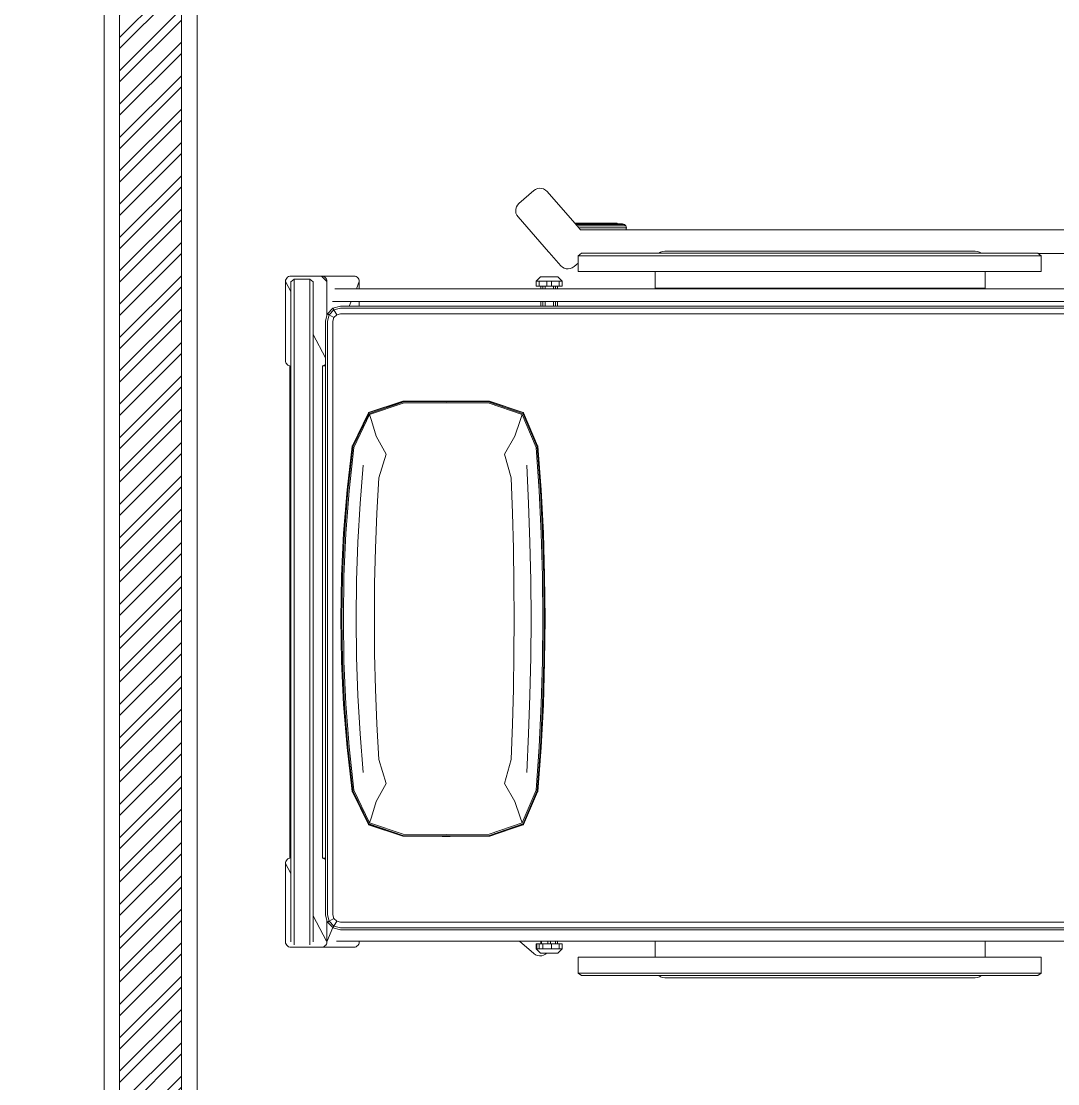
# Model space of a CAD drawing. Header units: millimetres. Extents: x -280308 to 6402717, y -14 to 2073074.
# Drawn here: x -15551 to -13876, y 479911 to 481628 of the extents above; entities that cross this region are included whole.
import ezdxf

# ---------------------------------------------------------------- set-up
doc = ezdxf.new("R2010")
doc.units = ezdxf.units.MM
doc.linetypes.add('DASHED2', pattern=[0.375, 0.25, -0.125])
doc.layers.get('0').update_dxf_attribs({"lineweight": 0})
for name, color, linetype, lineweight in [('A-ALINE-3', 111, 'Continuous', 15), ('A-ALINE-6', 117, 'Continuous', 9), ('A-FURN-EQPM', 177, 'Continuous', 0)]:
    doc.layers.add(name, color=color, linetype=linetype, lineweight=lineweight)
doc.layers.add('A-FILL-1', color=7, linetype='Continuous', lineweight=0, true_color=0x454545)

# ---------------------------------------------------------------- blocks, each defined once
blk = doc.blocks.new('A$C286adef0')
at = {"layer": 'A-FILL-1', "ltscale": 0.25}
h = blk.add_hatch(dxfattribs=at)
h.set_pattern_fill('ANSI32', color=256, scale=4, angle=180)
h.set_pattern_definition([(225, (135300.98, -40218.705), (26.940768, -26.940768), []), (225, (135283.02, -40218.705), (26.940768, -26.940768), [])])
h.paths.add_polyline_path([(30622.8, -21197), (30622.8, -15497), (30722.8, -15497), (30722.8, -21197)])
at = {"color": 0, "linetype": 'DASHED2', "lineweight": -2, "ltscale": 6}
for points in [[(30597.8, -18347), (26597.8, -18347), (26597.8, -21197), (30597.8, -21197)], [(30747.8, -18347), (34747.8, -18347), (34747.8, -21197), (30747.8, -21197)]]:
    blk.add_lwpolyline(points, close=True, dxfattribs=at)
at = {"layer": 'A-ALINE-3', "linetype": 'Continuous'}
blk.add_lwpolyline([(30622.8, -21197), (30622.8, -15497), (30722.8, -15497), (30722.8, -21197)], close=True, dxfattribs=at)
at = {"layer": 'A-ALINE-6'}
blk.add_lwpolyline([(30597.8, -21197), (30597.8, -15497), (30747.8, -15497), (30747.8, -21197)], close=True, dxfattribs=at)
blk = doc.blocks.new('A$C872eac23')
at = {"color": 0, "linetype": 'ByBlock', "lineweight": -2}
for p, q in [((-0.5429, -0.0018), (-0.5426, 0.0002)), ((-0.5426, 0.0002), (-0.542, 0.0021)), ((-0.542, 0.0021), (-0.5409, 0.0037)), ((-0.5409, 0.0037), (-0.5396, 0.0051)), ((-0.5396, 0.0051), (-0.5379, 0.0061)), ((-0.5379, 0.0061), (-0.536, 0.0068)), ((-0.536, 0.0068), (-0.534, 0.007)), ((-0.534, 0.007), (-0.4063, 0.007)), ((-0.534, 0.007), (-0.518, -0.0014)), ((-0.4063, 0.007), (-0.4046, 0.0069)), ((-0.4046, 0.0069), (-0.4029, 0.0063)), ((-0.4029, 0.0063), (-0.4014, 0.0055)), ((-0.4014, 0.0055), (-0.4001, 0.0045)), ((-0.4001, 0.0045), (-0.399, 0.0031)), ((-0.399, 0.0031), (-0.3982, 0.0017)), ((-0.3982, 0.0017), (-0.3977, 0)), ((-0.3977, 0), (0.3977, 0)), ((0.3977, 0), (0.3982, 0.0017)), ((0.3982, 0.0017), (0.399, 0.0032)), ((0.399, 0.0032), (0.4001, 0.0045)), ((0.4001, 0.0045), (0.4014, 0.0055)), ((0.4014, 0.0055), (0.4029, 0.0063)), ((0.4029, 0.0063), (0.4046, 0.0069)), ((0.4046, 0.0069), (0.4064, 0.007)), ((0.4064, 0.007), (0.5327, 0.007)), ((0.4064, 0.007), (0.4222, -0.0014)), ((0.5327, 0.007), (0.5348, 0.0068)), ((0.5348, 0.0068), (0.5366, 0.0061)), ((0.5366, 0.0061), (0.5383, 0.0051)), ((0.5383, 0.0051), (0.5396, 0.0037)), ((0.5396, 0.0037), (0.5407, 0.0021)), ((0.5407, 0.0021), (0.5413, 0.0002)), ((0.5413, 0.0002), (0.5416, -0.0018)), ((-0.5429, -0.0511), (-0.5429, -0.0018)), ((-0.5333, -0.0014), (-0.5378, -0.0071)), ((-0.5378, -0.0071), (-0.5378, -0.0321)), ((-0.5378, -0.0071), (0.5376, -0.0071)), ((-0.5333, -0.0014), (-0.518, -0.0014)), ((0.4222, -0.0014), (-0.518, -0.0014)), ((0.5331, -0.0014), (0.4222, -0.0014)), ((0.5416, -0.0018), (0.5416, -0.0511)), ((-0.5333, -0.0378), (-0.5378, -0.0321)), ((-0.5378, -0.0321), (0.5376, -0.0321)), ((-0.5429, -0.1034), (-0.5429, -0.0511)), ((-0.5426, -0.0531), (-0.5429, -0.0511)), ((-0.534, -0.06), (-0.5429, -0.0511)), ((-0.5333, -0.0378), (-0.4486, -0.0378)), ((-0.4486, -0.0378), (-0.4109, -0.0575)), ((-0.4486, -0.0378), (0.4909, -0.0378)), ((0.4909, -0.0378), (0.5317, -0.0594)), ((0.5331, -0.0378), (0.4909, -0.0378)), ((0.5416, -0.0511), (0.5413, -0.0531)), ((0.5416, -0.1034), (0.5416, -0.0511)), ((-0.542, -0.055), (-0.5426, -0.0531)), ((-0.5409, -0.0566), (-0.542, -0.055)), ((-0.5396, -0.058), (-0.5409, -0.0566)), ((-0.5379, -0.0591), (-0.5396, -0.058)), ((-0.536, -0.0597), (-0.5379, -0.0591)), ((-0.534, -0.06), (-0.536, -0.0597)), ((-0.479, -0.06), (-0.534, -0.06)), ((-0.5019, -0.0991), (-0.5019, -0.0687)), ((-0.4821, -0.0608), (-0.4909, -0.0696)), ((-0.4805, -0.0636), (-0.4881, -0.0712)), ((-0.479, -0.06), (-0.4821, -0.0608)), ((-0.4821, -0.0608), (-0.4805, -0.0636)), ((-0.47, -0.0608), (-0.4805, -0.0636)), ((-0.4805, -0.0636), (-0.476, -0.0712)), ((-0.47, -0.0575), (-0.479, -0.06)), ((-0.4109, -0.0575), (-0.47, -0.0575)), ((-0.47, -0.0608), (0.4892, -0.0608)), ((-0.4003, -0.0575), (-0.4109, -0.0575)), ((-0.4001, -0.0574), (-0.4003, -0.0575)), ((-0.4003, -0.0575), (-0.3977, -0.0575)), ((-0.399, -0.0561), (-0.4001, -0.0574)), ((-0.3982, -0.0546), (-0.399, -0.0561)), ((-0.3977, -0.0529), (-0.3982, -0.0546)), ((-0.3977, -0.0575), (-0.3977, -0.0529)), ((0.3977, -0.0529), (-0.3977, -0.0529)), ((-0.3977, -0.0575), (0.3977, -0.0575)), ((0.3982, -0.0546), (0.3977, -0.0529)), ((0.3977, -0.0529), (0.3977, -0.0575)), ((0.4003, -0.0575), (0.3977, -0.0575)), ((0.399, -0.0561), (0.3982, -0.0546)), ((0.4001, -0.0574), (0.399, -0.0561)), ((0.4003, -0.0575), (0.4001, -0.0574)), ((0.4892, -0.0575), (0.4003, -0.0575)), ((0.4982, -0.06), (0.4892, -0.0575)), ((0.4996, -0.0636), (0.4892, -0.0608)), ((0.4996, -0.0636), (0.4952, -0.0712)), ((0.5327, -0.06), (0.4982, -0.06)), ((0.5013, -0.0608), (0.4982, -0.06)), ((0.5013, -0.0608), (0.4996, -0.0636)), ((0.5073, -0.0712), (0.4996, -0.0636)), ((0.5099, -0.0694), (0.5013, -0.0608)), ((0.5099, -0.0694), (0.5327, -0.06)), ((0.5317, -0.0595), (0.5317, -0.0594)), ((0.5317, -0.0594), (0.5327, -0.06)), ((0.5348, -0.0597), (0.5327, -0.06)), ((0.5366, -0.0591), (0.5348, -0.0597)), ((0.5383, -0.058), (0.5366, -0.0591)), ((0.5396, -0.0566), (0.5383, -0.058)), ((0.5407, -0.055), (0.5396, -0.0566)), ((0.5413, -0.0531), (0.5407, -0.055)), ((-0.5224, -0.0729), (-0.5224, -0.1075)), ((-0.4909, -0.0696), (-0.4941, -0.0817)), ((-0.4941, -0.0817), (-0.4941, -0.0959)), ((-0.4909, -0.0696), (-0.4881, -0.0712)), ((-0.4881, -0.0712), (-0.4909, -0.0817)), ((-0.4909, -2.1111), (-0.4909, -0.0817)), ((-0.4881, -0.0712), (-0.4805, -0.0757)), ((-0.4805, -0.0757), (-0.4821, -0.0817)), ((-0.4821, -2.1111), (-0.4821, -0.0817)), ((-0.476, -0.0712), (-0.4805, -0.0757)), ((-0.47, -0.0696), (-0.476, -0.0712)), ((-0.47, -0.0696), (0.4892, -0.0696)), ((-0.0584, -0.0835), (-0.1276, -0.0868)), ((-0.127, -0.0881), (-0.0581, -0.0849)), ((-0.0584, -0.0835), (0.0109, -0.0824)), ((-0.0581, -0.0849), (0.0109, -0.0838)), ((0.0801, -0.0835), (0.0109, -0.0824)), ((0.0109, -0.0838), (0.0798, -0.0849)), ((0.0798, -0.0849), (0.1487, -0.0881)), ((0.0801, -0.0835), (0.1493, -0.0868)), ((0.4952, -0.0712), (0.4892, -0.0696)), ((0.4996, -0.0757), (0.4952, -0.0712)), ((0.5073, -0.0712), (0.4996, -0.0757)), ((0.5013, -0.0817), (0.4996, -0.0757)), ((0.5013, -0.0817), (0.5013, -1.3546)), ((0.5101, -0.0696), (0.5073, -0.0712)), ((0.5101, -0.0817), (0.5073, -0.0712)), ((0.5101, -0.0696), (0.5099, -0.0694)), ((0.5133, -0.0817), (0.5101, -0.0696)), ((0.5101, -0.0817), (0.5101, -1.3546)), ((0.5133, -0.0817), (0.5133, -1.3546)), ((0.5317, -0.1122), (0.5317, -0.0752)), ((-0.5019, -0.0991), (-0.4941, -0.0959)), ((-0.5019, -0.1122), (-0.5019, -0.0991)), ((-0.4941, -0.0959), (-0.4941, -0.1122)), ((-0.2688, -0.1013), (-0.3218, -0.127)), ((-0.3205, -0.1274), (-0.2669, -0.1017)), ((-0.2688, -0.1013), (-0.2681, -0.1009)), ((-0.1973, -0.0925), (-0.2681, -0.1009)), ((-0.2669, -0.1017), (-0.1965, -0.0936)), ((-0.196, -0.096), (-0.266, -0.1035)), ((-0.1973, -0.0925), (-0.1276, -0.0868)), ((-0.1965, -0.0936), (-0.127, -0.0881)), ((-0.1268, -0.0907), (-0.196, -0.096)), ((-0.058, -0.0875), (-0.1268, -0.0907)), ((0.0109, -0.0865), (-0.058, -0.0875)), ((0.0797, -0.0875), (0.0109, -0.0865)), ((0.1485, -0.0907), (0.0797, -0.0875)), ((0.2178, -0.096), (0.1485, -0.0907)), ((0.1487, -0.0881), (0.2182, -0.0936)), ((0.2191, -0.0925), (0.1493, -0.0868)), ((0.2878, -0.1035), (0.2178, -0.096)), ((0.2182, -0.0936), (0.2887, -0.1017)), ((0.2191, -0.0925), (0.2898, -0.1009)), ((0.2887, -0.1017), (0.3422, -0.1274)), ((0.2906, -0.1013), (0.2898, -0.1009)), ((0.2906, -0.1013), (0.3435, -0.127)), ((-0.5429, -0.1034), (-0.5426, -0.1054)), ((-0.5426, -0.1054), (-0.542, -0.1072)), ((-0.542, -0.1072), (-0.5409, -0.1089)), ((-0.5409, -0.1089), (-0.5396, -0.1103)), ((-0.5396, -0.1103), (-0.5379, -0.1113)), ((-0.5379, -0.1113), (-0.536, -0.112)), ((-0.536, -0.112), (-0.534, -0.1122)), ((-0.534, -0.1122), (-0.5224, -0.1075)), ((-0.534, -0.1122), (-0.5224, -0.1122)), ((-0.5224, -0.1075), (-0.5224, -0.1122)), ((-0.5224, -0.1122), (-0.5224, -0.4056)), ((-0.5019, -0.1122), (-0.4941, -0.1122)), ((-0.5019, -0.4056), (-0.5019, -0.1122)), ((-0.4941, -0.4056), (-0.4941, -0.1122)), ((-0.266, -0.1035), (-0.3191, -0.1286)), ((-0.1752, -0.1134), (-0.2375, -0.1183)), ((-0.1752, -0.1134), (-0.1131, -0.1099)), ((-0.0511, -0.1078), (-0.1131, -0.1099)), ((-0.0511, -0.1078), (0.0109, -0.1071)), ((0.0729, -0.1078), (0.0109, -0.1071)), ((0.0729, -0.1078), (0.1348, -0.1099)), ((0.1969, -0.1134), (0.1348, -0.1099)), ((0.1969, -0.1134), (0.2592, -0.1183)), ((0.3408, -0.1286), (0.2878, -0.1035)), ((0.5317, -0.1122), (0.5327, -0.1122)), ((0.5317, -0.371), (0.5317, -0.1122)), ((0.5327, -0.1122), (0.5348, -0.112)), ((0.5348, -0.112), (0.5366, -0.1113)), ((0.5366, -0.1113), (0.5383, -0.1103)), ((0.5383, -0.1103), (0.5396, -0.1089)), ((0.5396, -0.1089), (0.5407, -0.1072)), ((0.5407, -0.1072), (0.5413, -0.1054)), ((0.5413, -0.1054), (0.5416, -0.1034)), ((-0.3223, -0.1273), (-0.3405, -0.1824)), ((-0.3218, -0.127), (-0.3404, -0.1823)), ((-0.3392, -0.1825), (-0.3205, -0.1274)), ((-0.3191, -0.1286), (-0.3374, -0.1831)), ((-0.3218, -0.127), (-0.3223, -0.1273)), ((-0.3205, -0.1274), (-0.3218, -0.127)), ((-0.3096, -0.1319), (-0.3191, -0.1286)), ((-0.2843, -0.1394), (-0.3096, -0.1319)), ((-0.046, -0.137), (-0.1028, -0.1384)), ((0.0109, -0.1366), (-0.046, -0.137)), ((0.0677, -0.137), (0.0109, -0.1366)), ((0.1246, -0.1384), (0.0677, -0.137)), ((0.3314, -0.1319), (0.306, -0.1394)), ((0.3314, -0.1319), (0.3408, -0.1286)), ((0.3591, -0.1831), (0.3408, -0.1286)), ((0.3435, -0.127), (0.3422, -0.1274)), ((0.3422, -0.1274), (0.3609, -0.1825)), ((0.344, -0.1273), (0.3435, -0.127)), ((0.3435, -0.127), (0.3621, -0.1823)), ((0.3623, -0.1824), (0.344, -0.1273)), ((-0.2551, -0.1558), (-0.2843, -0.1394)), ((-0.2166, -0.1437), (-0.2551, -0.1558)), ((-0.1597, -0.1406), (-0.2166, -0.1437)), ((-0.1028, -0.1384), (-0.1597, -0.1406)), ((0.1814, -0.1406), (0.1246, -0.1384)), ((0.2384, -0.1437), (0.1814, -0.1406)), ((0.2768, -0.1558), (0.2384, -0.1437)), ((0.306, -0.1394), (0.2768, -0.1558)), ((-0.3408, -0.246), (-0.3404, -0.1823)), ((-0.3405, -0.1824), (-0.3408, -0.246)), ((-0.3398, -0.2526), (-0.3392, -0.1825)), ((-0.3374, -0.1831), (-0.3379, -0.2526)), ((0.3596, -0.2526), (0.3591, -0.1831)), ((0.3609, -0.1825), (0.3615, -0.2526)), ((0.3626, -0.246), (0.3621, -0.1823)), ((0.3626, -0.246), (0.3623, -0.1824)), ((-0.3409, -0.2526), (-0.3408, -0.246)), ((-0.3409, -0.2526), (-0.3408, -0.2592)), ((-0.3392, -0.3227), (-0.3398, -0.2526)), ((-0.3379, -0.2526), (-0.3374, -0.3221)), ((0.3591, -0.3221), (0.3596, -0.2526)), ((0.3615, -0.2526), (0.3609, -0.3227)), ((0.3626, -0.2526), (0.3626, -0.246)), ((0.3626, -0.2526), (0.3626, -0.2592)), ((-0.3408, -0.2592), (-0.3405, -0.3228)), ((-0.3408, -0.2592), (-0.3404, -0.3229)), ((0.3626, -0.2592), (0.3621, -0.3229)), ((0.3623, -0.3228), (0.3626, -0.2592)), ((-0.3405, -0.3228), (-0.3223, -0.377)), ((-0.3218, -0.3773), (-0.3404, -0.3229)), ((-0.3205, -0.3769), (-0.3392, -0.3227)), ((-0.3374, -0.3221), (-0.3191, -0.3756)), ((0.3408, -0.3756), (0.3591, -0.3221)), ((0.3609, -0.3227), (0.3422, -0.3769)), ((0.3435, -0.3773), (0.3621, -0.3229)), ((0.344, -0.377), (0.3623, -0.3228)), ((-0.2843, -0.3637), (-0.2551, -0.3469)), ((-0.2166, -0.3578), (-0.2551, -0.3469)), ((-0.1597, -0.3597), (-0.2166, -0.3578)), ((-0.1028, -0.3612), (-0.1597, -0.3597)), ((0.1814, -0.3597), (0.1246, -0.3612)), ((0.2384, -0.3578), (0.1814, -0.3597)), ((0.2768, -0.3469), (0.2384, -0.3578)), ((0.2768, -0.3469), (0.306, -0.3637)), ((-0.681, -0.3941), (-0.6601, -0.3701)), ((-0.6601, -0.3701), (-0.6575, -0.3677)), ((-0.6575, -0.3677), (-0.6545, -0.3661)), ((-0.6545, -0.3661), (-0.6512, -0.3651)), ((-0.6512, -0.3651), (-0.6479, -0.3649)), ((-0.6479, -0.3649), (-0.6445, -0.3654)), ((-0.6445, -0.3654), (-0.6414, -0.3667)), ((-0.6414, -0.3667), (-0.6384, -0.3687)), ((-0.6384, -0.3687), (-0.5819, -0.4181)), ((-0.3223, -0.377), (-0.3218, -0.3773)), ((-0.3218, -0.3773), (-0.3205, -0.3769)), ((-0.2688, -0.4001), (-0.3218, -0.3773)), ((-0.2669, -0.3997), (-0.3205, -0.3769)), ((-0.3096, -0.3719), (-0.3191, -0.3756)), ((-0.3191, -0.3756), (-0.266, -0.3979)), ((-0.3096, -0.3719), (-0.2843, -0.3637)), ((-0.046, -0.362), (-0.1028, -0.3612)), ((0.0109, -0.3623), (-0.046, -0.362)), ((0.0677, -0.362), (0.0109, -0.3623)), ((0.1246, -0.3612), (0.0677, -0.362)), ((0.2878, -0.3979), (0.3408, -0.3756)), ((0.3422, -0.3769), (0.2887, -0.3997)), ((0.2906, -0.4001), (0.3435, -0.3773)), ((0.306, -0.3637), (0.3314, -0.3719)), ((0.3314, -0.3719), (0.3408, -0.3756)), ((0.3422, -0.3769), (0.3435, -0.3773)), ((0.3435, -0.3773), (0.344, -0.377)), ((0.5317, -0.371), (0.5519, -0.3941)), ((0.5317, -0.4056), (0.5317, -0.371)), ((-0.683, -0.397), (-0.681, -0.3941)), ((-0.1752, -0.3857), (-0.2375, -0.3827)), ((-0.1752, -0.3857), (-0.1131, -0.388)), ((-0.0511, -0.3893), (-0.1131, -0.388)), ((-0.0511, -0.3893), (0.0109, -0.3898)), ((0.0729, -0.3893), (0.0109, -0.3898)), ((0.0729, -0.3893), (0.1348, -0.388)), ((0.1969, -0.3857), (0.1348, -0.388)), ((0.1969, -0.3857), (0.2592, -0.3827)), ((0.5519, -0.3941), (0.5539, -0.397)), ((-0.6848, -0.4035), (-0.6843, -0.4002)), ((-0.6846, -0.4069), (-0.6848, -0.4035)), ((-0.6836, -0.4101), (-0.6846, -0.4069)), ((-0.6843, -0.4002), (-0.683, -0.397)), ((-0.6819, -0.4131), (-0.6836, -0.4101)), ((-0.5348, -0.3981), (-0.5416, -0.405)), ((-0.5416, -0.405), (-0.5416, -0.4332)), ((-0.5267, -0.3981), (-0.5348, -0.3981)), ((-0.5348, -0.3981), (-0.5348, -0.403)), ((-0.5267, -0.403), (-0.5348, -0.403)), ((-0.5348, -0.4154), (-0.5348, -0.403)), ((-0.5267, -0.3981), (-0.5267, -0.403)), ((-0.5267, -0.4056), (-0.5267, -0.403)), ((-0.5224, -0.4056), (-0.5267, -0.4056)), ((-0.5267, -0.4056), (-0.5267, -0.4087)), ((-0.5224, -0.4087), (-0.5267, -0.4087)), ((-0.5267, -0.4087), (-0.5267, -0.4123)), ((-0.5224, -0.4056), (-0.5224, -0.4087)), ((-0.5224, -0.4087), (-0.5224, -0.4123)), ((-0.4941, -0.4056), (-0.5019, -0.4056)), ((-0.5019, -0.4087), (-0.5019, -0.4056)), ((-0.4941, -0.4087), (-0.5019, -0.4087)), ((-0.5019, -0.4123), (-0.5019, -0.4087)), ((-0.4941, -0.4056), (-0.4941, -0.4087)), ((-0.4941, -0.4087), (-0.4941, -0.4123)), ((-0.2681, -0.4005), (-0.2688, -0.4001)), ((-0.1973, -0.406), (-0.2681, -0.4005)), ((-0.1965, -0.4049), (-0.2669, -0.3997)), ((-0.266, -0.3979), (-0.196, -0.4027)), ((-0.1973, -0.406), (-0.1276, -0.4096)), ((-0.127, -0.4085), (-0.1965, -0.4049)), ((-0.196, -0.4027), (-0.1268, -0.4061)), ((-0.0584, -0.4117), (-0.1276, -0.4096)), ((-0.0581, -0.4105), (-0.127, -0.4085)), ((-0.1268, -0.4061), (-0.058, -0.4081)), ((-0.0584, -0.4117), (0.0109, -0.4124)), ((0.0109, -0.4112), (-0.0581, -0.4105)), ((-0.058, -0.4081), (0.0109, -0.4088)), ((0.0109, -0.4088), (0.0797, -0.4081)), ((0.0798, -0.4105), (0.0109, -0.4112)), ((0.0801, -0.4117), (0.0109, -0.4124)), ((0.0797, -0.4081), (0.1485, -0.4061)), ((0.1487, -0.4085), (0.0798, -0.4105)), ((0.0801, -0.4117), (0.1493, -0.4096)), ((0.1485, -0.4061), (0.2178, -0.4027)), ((0.2182, -0.4049), (0.1487, -0.4085)), ((0.2191, -0.406), (0.1493, -0.4096)), ((0.2178, -0.4027), (0.2878, -0.3979)), ((0.2887, -0.3997), (0.2182, -0.4049)), ((0.2191, -0.406), (0.2898, -0.4005)), ((0.2898, -0.4005), (0.2906, -0.4001)), ((0.5363, -0.4056), (0.5317, -0.4056)), ((0.5317, -0.4064), (0.5317, -0.4056)), ((0.5317, -0.4064), (0.5363, -0.4064)), ((0.5317, -0.4167), (0.5317, -0.4064)), ((0.5363, -0.3993), (0.5363, -0.3981)), ((0.5444, -0.3981), (0.5363, -0.3981)), ((0.5363, -0.403), (0.5363, -0.3993)), ((0.5363, -0.3993), (0.5444, -0.3993)), ((0.5363, -0.403), (0.5363, -0.4056)), ((0.5363, -0.403), (0.5444, -0.403)), ((0.5363, -0.4064), (0.5363, -0.4056)), ((0.5363, -0.4086), (0.5363, -0.4064)), ((0.5363, -0.4086), (0.5444, -0.4086)), ((0.5363, -0.4086), (0.5363, -0.4167)), ((0.5444, -0.3993), (0.5444, -0.3981)), ((0.5511, -0.405), (0.5444, -0.3981)), ((0.5444, -0.403), (0.5444, -0.3993)), ((0.5444, -0.4086), (0.5444, -0.403)), ((0.5444, -0.4086), (0.5444, -0.4227)), ((0.5511, -0.4149), (0.5511, -0.405)), ((0.5545, -0.4101), (0.5528, -0.4131)), ((0.5539, -0.397), (0.5551, -0.4002)), ((0.5554, -0.4069), (0.5545, -0.4101)), ((0.5551, -0.4002), (0.5556, -0.4035)), ((0.5556, -0.4035), (0.5554, -0.4069)), ((-0.6796, -0.4157), (-0.6819, -0.4131)), ((-0.6281, -0.4607), (-0.6796, -0.4157)), ((-0.5819, -0.4181), (-0.5817, -0.4182)), ((-0.5819, -0.4181), (-0.5817, -0.4183)), ((-0.5817, -0.4183), (-0.5817, -0.4182)), ((-0.5817, -0.4182), (-0.5811, -0.4188)), ((-0.5817, -0.4183), (-0.5811, -0.4188)), ((-0.5811, -0.4188), (-0.5596, -0.4376)), ((-0.5267, -0.4154), (-0.5348, -0.4154)), ((-0.5348, -0.4154), (-0.5348, -0.4227)), ((-0.5267, -0.4227), (-0.5348, -0.4227)), ((-0.5348, -0.4352), (-0.5348, -0.4227)), ((-0.5224, -0.4123), (-0.5267, -0.4123)), ((-0.5267, -0.4123), (-0.5267, -0.4154)), ((-0.5267, -0.4154), (-0.5267, -0.4227)), ((-0.5267, -0.4227), (-0.5267, -0.4258)), ((-0.5224, -0.4258), (-0.5267, -0.4258)), ((-0.5267, -0.4258), (-0.5267, -0.4294)), ((-0.5224, -0.4123), (-0.5224, -0.4258)), ((-0.5224, -0.4258), (-0.5224, -0.4294)), ((-0.4941, -0.4123), (-0.5019, -0.4123)), ((-0.5019, -0.4258), (-0.5019, -0.4123)), ((-0.4941, -0.4258), (-0.5019, -0.4258)), ((-0.5019, -0.4294), (-0.5019, -0.4258)), ((-0.4941, -0.4123), (-0.4941, -0.4258)), ((-0.4941, -0.4258), (-0.4941, -0.4294)), ((0.5317, -0.4167), (0.5363, -0.4167)), ((0.5317, -0.4214), (0.5317, -0.4167)), ((0.5317, -0.4214), (0.5363, -0.4214)), ((0.5317, -0.4294), (0.5317, -0.4214)), ((0.5363, -0.4214), (0.5363, -0.4167)), ((0.5363, -0.4227), (0.5363, -0.4214)), ((0.5363, -0.4227), (0.5444, -0.4227)), ((0.5363, -0.4294), (0.5363, -0.4227)), ((0.5444, -0.4227), (0.5444, -0.4352)), ((0.5528, -0.4131), (0.5511, -0.4149)), ((0.5511, -0.4332), (0.5511, -0.4149)), ((-0.5596, -0.4376), (-0.5572, -0.4403)), ((-0.5572, -0.4403), (-0.5555, -0.4433)), ((-0.5555, -0.4433), (-0.5546, -0.4465)), ((-0.5348, -0.4401), (-0.5416, -0.4332)), ((-0.5267, -0.4352), (-0.5348, -0.4352)), ((-0.5348, -0.4401), (-0.5348, -0.4352)), ((-0.5267, -0.4401), (-0.5348, -0.4401)), ((-0.5224, -0.4294), (-0.5267, -0.4294)), ((-0.5267, -0.4326), (-0.5267, -0.4294)), ((-0.5224, -0.4326), (-0.5267, -0.4326)), ((-0.5267, -0.4352), (-0.5267, -0.4326)), ((-0.5267, -0.4352), (-0.5267, -0.4401)), ((-0.5224, -0.4294), (-0.5224, -0.4326)), ((-0.5224, -0.4326), (-0.5224, -1.7081)), ((-0.4941, -0.4294), (-0.5019, -0.4294)), ((-0.5019, -0.4326), (-0.5019, -0.4294)), ((-0.4941, -0.4326), (-0.5019, -0.4326)), ((-0.5019, -0.4326), (-0.5019, -1.7083)), ((-0.4941, -0.4294), (-0.4941, -0.4326)), ((-0.4941, -0.4326), (-0.4941, -1.7084)), ((0.5317, -0.4294), (0.5363, -0.4294)), ((0.5317, -0.4326), (0.5317, -0.4294)), ((0.5317, -0.4326), (0.5363, -0.4326)), ((0.5317, -0.4326), (0.5317, -0.5902)), ((0.5363, -0.4294), (0.5363, -0.4326)), ((0.5363, -0.4326), (0.5363, -0.4352)), ((0.5363, -0.4352), (0.5444, -0.4352)), ((0.5363, -0.4352), (0.5363, -0.4401)), ((0.5363, -0.4401), (0.5444, -0.4401)), ((0.5444, -0.4401), (0.5511, -0.4332)), ((0.5444, -0.4352), (0.5444, -0.4401)), ((-0.6272, -0.4615), (-0.6281, -0.4607)), ((-0.6281, -0.4607), (-0.6281, -0.5289)), ((-0.6264, -0.4622), (-0.6272, -0.4615)), ((-0.6272, -0.5292), (-0.6272, -0.4615)), ((-0.624, -0.4643), (-0.6264, -0.4622)), ((-0.6264, -0.4622), (-0.6264, -0.5406)), ((-0.5581, -0.4593), (-0.5637, -0.4657)), ((-0.5561, -0.4564), (-0.5581, -0.4593)), ((-0.5549, -0.4532), (-0.5561, -0.4564)), ((-0.5544, -0.4498), (-0.5549, -0.4532)), ((-0.5546, -0.4465), (-0.5544, -0.4498)), ((-0.6208, -0.4671), (-0.624, -0.4643)), ((-0.624, -0.4643), (-0.624, -0.543)), ((-0.6176, -0.4699), (-0.6208, -0.4671)), ((-0.6208, -0.4671), (-0.6208, -0.5438)), ((-0.6176, -0.4699), (-0.6176, -0.543)), ((-0.5757, -0.4657), (-0.5798, -0.471)), ((-0.5798, -0.5962), (-0.5798, -0.471)), ((-0.5637, -0.4657), (-0.5757, -0.4657)), ((-0.5757, -1.2141), (-0.5757, -0.4657)), ((-0.5502, -0.4657), (-0.5637, -0.4657)), ((-0.5502, -0.5902), (-0.5502, -0.4657)), ((0.5834, -0.4657), (0.5579, -0.4657)), ((0.5579, -0.5902), (0.5579, -0.4657)), ((0.5875, -0.471), (0.5834, -0.4657)), ((0.5834, -1.2141), (0.5834, -0.4657)), ((0.5875, -0.471), (0.5875, -0.5962)), ((-0.6281, -0.5289), (-0.6272, -0.5292)), ((-0.6272, -0.5374), (-0.6272, -0.5292)), ((-0.6272, -0.5374), (-0.6264, -0.5406)), ((-0.6264, -0.5406), (-0.624, -0.543)), ((-0.624, -0.543), (-0.6208, -0.5438)), ((-0.6208, -0.5438), (-0.6176, -0.543)), ((-0.6176, -0.543), (-0.6176, -1.6843)), ((-0.5816, -0.5991), (-0.5828, -0.6024)), ((-0.5798, -0.5962), (-0.5816, -0.5991)), ((-0.5798, -1.1173), (-0.5798, -0.5962)), ((-0.5231, -0.5902), (-0.5502, -0.5902)), ((-0.5502, -1.1233), (-0.5502, -0.5902)), ((-0.5231, -1.1233), (-0.5231, -0.5902)), ((0.5317, -0.5902), (0.5579, -0.5902)), ((0.5317, -1.1233), (0.5317, -0.5902)), ((0.5579, -0.5902), (0.5579, -1.1233)), ((0.5875, -0.5962), (0.5893, -0.5991)), ((0.5875, -0.5962), (0.5875, -1.1173)), ((0.5893, -0.5991), (0.5905, -0.6024)), ((-0.5828, -0.6024), (-0.5832, -0.6061)), ((-0.5832, -0.6061), (-0.5832, -1.1074)), ((0.5905, -0.6024), (0.5909, -0.6061)), ((0.5909, -0.6061), (0.5909, -1.1074)), ((-0.5832, -1.1074), (-0.5828, -1.1111)), ((-0.5828, -1.1111), (-0.5816, -1.1144)), ((-0.5816, -1.1144), (-0.5798, -1.1173)), ((0.5893, -1.1144), (0.5875, -1.1173)), ((0.5905, -1.1111), (0.5893, -1.1144)), ((0.5909, -1.1074), (0.5905, -1.1111)), ((-0.5798, -1.1173), (-0.5798, -1.2088)), ((-0.5502, -1.1233), (-0.5231, -1.1233)), ((-0.5502, -1.2141), (-0.5502, -1.1233)), ((0.5579, -1.1233), (0.5317, -1.1233)), ((0.5317, -1.3546), (0.5317, -1.1233)), ((0.5579, -1.2141), (0.5579, -1.1233)), ((0.5875, -1.1173), (0.5875, -1.2088)), ((-0.5795, -1.2092), (-0.5798, -1.2088)), ((-0.5795, -1.2092), (-0.5795, -1.6803)), ((-0.5757, -1.2141), (-0.5795, -1.2092)), ((-0.5757, -1.2141), (-0.5502, -1.2141)), ((0.5579, -1.2141), (0.5834, -1.2141)), ((0.5875, -1.2088), (0.5834, -1.2141))]:
    blk.add_line(p, q, dxfattribs=at)
blk = doc.blocks.new('A$C8aa274cb')
at = {"color": 0, "linetype": 'ByBlock', "lineweight": -2, "xscale": -1000.000000000026, "yscale": 1000.000000000026, "zscale": 1000.000000000008, "rotation": 90}
blk.add_blockref('A$C872eac23', (-37700, -18400), dxfattribs=at)
blk = doc.blocks.new('3')
at = {"ltscale": 0.25}
blk.add_blockref('A$C286adef0', (-46014.9, 500445.2), dxfattribs=at)
at = {"layer": 'A-FURN-EQPM', "ltscale": 0.25}
blk.add_blockref('A$C8aa274cb', (22582.9, 499073.3), dxfattribs=at)

msp = doc.modelspace()

# ---------------------------------------------------------------- block references
msp.add_blockref('3', (0, 0))

doc.saveas('drawing.dxf')
